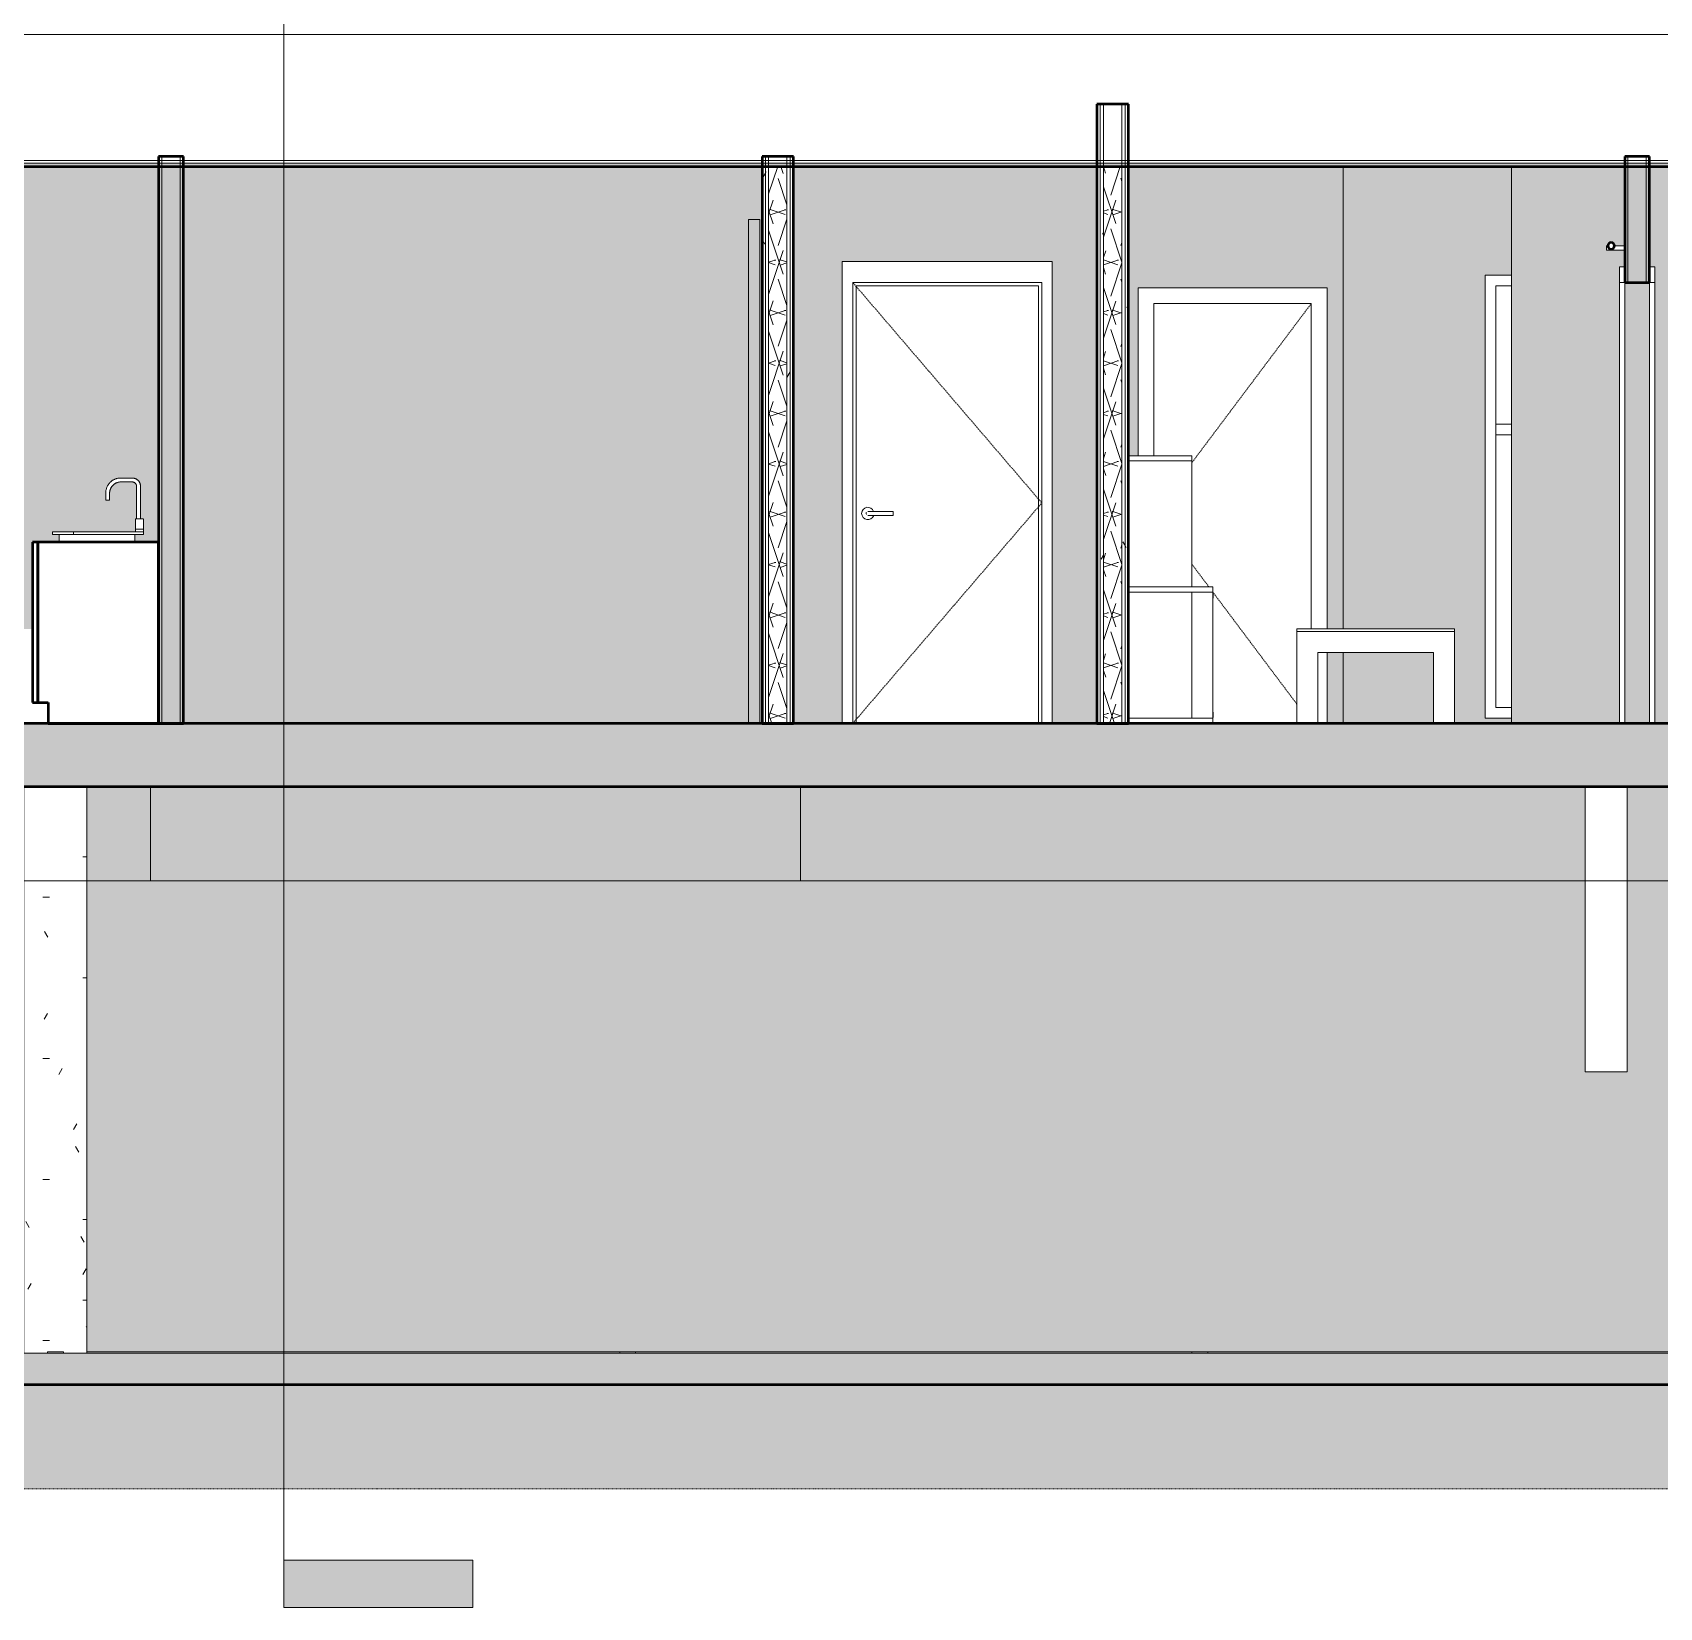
# Model space of a CAD drawing. Header units: inches. Extents: x 9584 to 15274, y -226 to 527.
# Drawn here: x 13577.1 to 13887, y -168.4 to 131.6 of the extents above; entities that cross this region are included whole.
import ezdxf

# ---------------------------------------------------------------- set-up
doc = ezdxf.new("R2010")
doc.units = ezdxf.units.IN
doc.header["$MEASUREMENT"] = 0
for name, pattern in [('Aligning Line 1_8_', [0.25, 0.125, -0.125]), ('Dash 1_16_', [0.125, 0.0625, -0.0625]), ('Grid Line 1_2_', [0.875, 0.5, -0.125, 0.125, -0.125])]:
    doc.linetypes.add(name, pattern=pattern)
for name, color, linetype, lineweight in [('0-5', 250, 'Continuous', 13), ('0-6', 90, 'Continuous', 5), ('A-AREA-PATT-2', 254, 'Continuous', 9), ('A-AREA-PATT-4', 41, 'Continuous', 9), ('A-DOOR-1', 7, 'Continuous', 9), ('A-DOOR-2', 7, 'Dash 1_16_', 9), ('A-DOOR-5', 250, 'Continuous', 13), ('A-DOOR-6', 10, 'Continuous', 50), ('A-DOOR-FRAM-1', 7, 'Continuous', 9), ('A-DOOR-FRAM-2', 50, 'Continuous', 20), ('A-FLOR-1', 192, 'Continuous', 50), ('A-FLOR-LEVL-1', 51, 'Grid Line 1_2_', 9), ('A-FLOR-MCUT', 51, 'Continuous', 13), ('A-FLOR-PATT-1', 8, 'Continuous', 9), ('A-GENM', 5, 'Continuous', 9), ('A-GENM-2', 7, 'Continuous', 9), ('A-WALL', 113, 'Continuous', 13), ('A-WALL-1', 250, 'Continuous', 13), ('A-WALL-2', 10, 'Continuous', 50), ('A-WALL-PATT-1', 253, 'Continuous', 9), ('A-WALL-PATT-2', 7, 'Continuous', 9), ('C-BLDG-PADS-1', 253, 'Continuous', 9), ('C-BLDG-PADS-2', 250, 'Continuous', 13), ('C-TOPO', 7, 'Continuous', 9), ('C-TOPO-1', 10, 'Continuous', 50), ('G-ANNO-SYMB', 111, 'Aligning Line 1_8_', 9), ('G-ANNO-SYMB-1', 147, 'Aligning Line 1_8_', 9), ('G-ANNO-SYMB-2', 111, 'Continuous', 9), ('I-FURN-1', 7, 'Continuous', 9), ('I-WALL-1', 10, 'Continuous', 50), ('P-SANR-FIXT-1', 7, 'Continuous', 9), ('Q-CASE-1', 10, 'Continuous', 50), ('S-COLS', 52, 'Continuous', 9)]:
    doc.layers.add(name, color=color, linetype=linetype, lineweight=lineweight)
doc.layers.add('A-AREA-PATT-1', color=7, linetype='Continuous', lineweight=9, transparency=1)
doc.layers.add('A-AREA-PATT-5', color=41, linetype='Continuous', lineweight=9, transparency=1)
pattern_1 = [(0, (3257.106, 59.024), (30.72, 7.68), [1.267, -21.773, 1.267, -21.773, -122.88]), (0, (3257.106, 59.024), (30.72, 7.68), [-46.08, 1.267, -44.813, 1.267, -21.773, -53.76]), (0, (3257.106, 59.024), (30.72, 7.68), [-115.2, 1.267, -14.093, 1.267, -37.133]), (120, (3268.626, 62.864), (-22.011075, 22.7643), [1.267, -21.773, 1.267, -21.773, -122.88]), (120, (3268.626, 62.864), (-22.011075, 22.7643), [-46.08, 1.267, -44.813, 1.267, -21.773, -53.76]), (120, (3268.626, 62.864), (-22.011075, 22.7643), [-115.2, 1.267, -14.093, 1.267, -37.133]), (240, (3272.466, 78.224), (-8.708925, -30.4443), [1.267, -21.773, 1.267, -21.773, -122.88]), (240, (3272.466, 78.224), (-8.708925, -30.4443), [-46.08, 1.267, -44.813, 1.267, -21.773, -53.76]), (240, (3272.466, 78.224), (-8.708925, -30.4443), [-115.2, 1.267, -14.093, 1.267, -37.133])]
pattern_2 = [(161.57, (3257.586, 59.504), (-3.8399538, -1.54e-05), [0, -27.322, 3.034, 0]), (18.43, (3256.626, 59.504), (-3.8399538, 1.54e-05), [0, -27.322, 3.034, 0]), (108.43, (3257.586, 59.504), (1.919622, -9.6005246), [9.106, -21.25]), (71.57, (3256.626, 59.504), (1.919622, 9.6005246), [9.106, -21.25])]

# ---------------------------------------------------------------- blocks, each defined once
blk = doc.blocks.new('CTR - 2nd Phase_rvt-2-BUILDING SECTION - NORTH_SOUTH - LOOKING WEST')
at = {"layer": 'A-FLOR-LEVL-1'}
for p, q in [((1856.66, 0), (4168.71, 0)), ((1856.66, -30), (4168.71, -30)), ((1856.66, -120), (4168.71, -120))]:
    blk.add_line(p, q, dxfattribs=at)
blk = doc.blocks.new('Interior_barn_door_18732 - Interior_barn_door_18732-1656080-BUILDING SECTION - NORTH_SOUTH - LOOKING WEST')
at = {"layer": 'A-DOOR-5'}
for p, q in [((2795.78, 90.96), (2796.07, 90.96)), ((2795.78, 90.15), (2795.78, 90.96)), ((2799.25, 90.15), (2795.78, 90.15)), ((2797.28, 90.96), (2799.25, 90.96))]:
    blk.add_line(p, q, dxfattribs=at)
at = {"layer": 'A-DOOR-6'}
for start, end in [(90, 270), (270, 90)]:
    blk.add_arc((2796.67, 91), 0.625, start, end, dxfattribs=at)
at = {"layer": 'A-DOOR-FRAM-1'}
for p, q in [((2798.25, 0), (2798.25, 84)), ((2799.25, 84), (2799.25, 0)), ((2804, 0), (2804, 84)), ((2805, 84), (2805, 0))]:
    blk.add_line(p, q, dxfattribs=at)
at = {"layer": 'A-DOOR-FRAM-2'}
for p, q in [((2798.25, 87), (2798.25, 84)), ((2799.25, 87), (2798.25, 87)), ((2799.25, 84), (2799.25, 87)), ((2805, 87), (2804, 87)), ((2804, 87), (2804, 84)), ((2805, 84), (2805, 87)), ((2798.25, 84), (2799.25, 84)), ((2804, 84), (2805, 84))]:
    blk.add_line(p, q, dxfattribs=at)
blk = doc.blocks.new('Entertainment_Center_14771 - Entertainment_Center_14771-1372851-BUILDING SECTION - NORTH_SOUTH - LOOKING WEST')
at = {"layer": 'I-FURN-1'}
for p, q in [((2704.82, 51), (2704.7, 51)), ((2704.82, 51), (2704.82, 50)), ((2704.82, 51), (2716.82, 51)), ((2704.82, 50), (2704.82, 51)), ((2704.82, 50), (2704.82, 26)), ((2716.82, 50), (2704.82, 50)), ((2704.82, 50), (2716.82, 50)), ((2704.82, 26), (2704.82, 50)), ((2716.82, 51), (2716.82, 50)), ((2716.82, 50), (2716.82, 26)), ((2704.7, 26), (2704.82, 26)), ((2704.82, 26), (2704.82, 25)), ((2704.82, 26), (2720.82, 26)), ((2704.82, 25), (2704.82, 26)), ((2704.82, 25), (2704.82, 1)), ((2720.82, 25), (2704.82, 25)), ((2704.82, 25), (2716.82, 25)), ((2704.82, 1), (2704.82, 25)), ((2716.82, 25), (2716.82, 1)), ((2720.82, 26), (2720.82, 25)), ((2720.82, 1), (2720.82, 25)), ((2720.85, 23.87), (2720.85, 24.87)), ((2704.82, 1), (2704.82, 0)), ((2716.82, 1), (2704.82, 1)), ((2704.82, 1), (2720.82, 1)), ((2704.82, 0), (2704.82, 1)), ((2720.82, 0), (2720.82, 1)), ((2720.85, 1.12), (2720.85, 2.12))]:
    blk.add_line(p, q, dxfattribs=at)
blk = doc.blocks.new('Table-Coffee - one-1372853-BUILDING SECTION - NORTH_SOUTH - LOOKING WEST')
at = {"layer": 'I-FURN-1'}
for p, q in [((2736.82, 18), (2766.82, 18)), ((2736.82, 17.5), (2736.82, 18)), ((2766.82, 17.5), (2736.82, 17.5)), ((2736.82, 17.5), (2736.82, 0)), ((2766.82, 17.5), (2736.82, 17.5)), ((2766.82, 18), (2766.82, 17.5)), ((2766.82, 0), (2766.82, 17.5)), ((2740.82, 0), (2740.82, 13.5)), ((2740.82, 13.5), (2762.82, 13.5)), ((2762.82, 13.5), (2762.82, 0))]:
    blk.add_line(p, q, dxfattribs=at)
blk = doc.blocks.new('Single-Flush - 30_ x 80_-1420870-BUILDING SECTION - NORTH_SOUTH - LOOKING WEST')
at = {"layer": 'A-DOOR-2'}
for p, q in [((2739.55, 80), (2716.82, 49.7)), ((2720.05, 26), (2716.82, 30.3)), ((2736.82, 3.64), (2720.82, 24.97))]:
    blk.add_line(p, q, dxfattribs=at)
at = {"layer": 'A-DOOR-FRAM-1'}
for p, q in [((2742.55, 83), (2706.55, 83)), ((2706.55, 83), (2706.55, 51)), ((2742.55, 18), (2742.55, 83)), ((2709.55, 51), (2709.55, 80)), ((2709.55, 80), (2739.55, 80)), ((2739.55, 80), (2739.55, 18)), ((2742.55, 0), (2742.55, 13.5))]:
    blk.add_line(p, q, dxfattribs=at)
blk = doc.blocks.new('OD_CW_Base Cabinet - OD_CW_Base Cabinet-1953906-BUILDING SECTION - NORTH_SOUTH - LOOKING WEST')
at = {"layer": 'Q-CASE-1'}
for p, q in [((2495.95, 34.5), (2495.95, 4)), ((2496.95, 34.5), (2495.95, 34.5)), ((2496.95, 4), (2496.95, 34.5)), ((2496.95, 34.5), (2496.95, 4)), ((2519.95, 34.5), (2496.95, 34.5)), ((2519.95, 0), (2519.95, 34.5)), ((2495.95, 4), (2496.95, 4)), ((2496.95, 4), (2498.95, 4)), ((2498.95, 4), (2498.95, 0)), ((2498.95, 0), (2519.95, 0))]:
    blk.add_line(p, q, dxfattribs=at)
blk = doc.blocks.new('M_Sink Vanity-Square - 500 x 440mm-1372835-BUILDING SECTION - NORTH_SOUTH - LOOKING WEST')
at = {"layer": 'P-SANR-FIXT-1'}
for p, q in [((2514.95, 46.75), (2512.76, 46.75)), ((2509.89, 43.87), (2509.89, 42.5)), ((2510.64, 42.5), (2510.64, 43.87)), ((2512.76, 46), (2514.95, 46)), ((2515.76, 45.19), (2515.76, 39)), ((2516.51, 39), (2516.51, 45.19)), ((2510.64, 42.5), (2509.89, 42.5)), ((2515.57, 39), (2515.57, 36.99)), ((2515.57, 39), (2515.57, 36.99)), ((2515.59, 39), (2516.32, 39)), ((2515.59, 39), (2515.59, 39)), ((2516.32, 39), (2517.05, 39)), ((2517.05, 39), (2517.05, 39)), ((2517.07, 36.99), (2517.07, 39)), ((2517.07, 36.99), (2517.07, 39)), ((2499.75, 36.5), (2503.75, 36.5)), ((2499.75, 36), (2499.75, 36.5)), ((2503.75, 36), (2499.75, 36)), ((2501, 36), (2501, 34.5)), ((2503.75, 36.5), (2514.57, 36.5)), ((2503.75, 36.5), (2503.75, 36)), ((2514.57, 36), (2503.75, 36)), ((2514.57, 36.5), (2517.07, 36.5)), ((2517.07, 36), (2514.57, 36)), ((2515.45, 34.5), (2515.45, 36)), ((2515.57, 36.99), (2515.57, 36.5)), ((2515.57, 36.99), (2517.07, 36.99)), ((2517.07, 36.5), (2517.07, 36.99)), ((2517.07, 36), (2517.07, 36.5))]:
    blk.add_line(p, q, dxfattribs=at)
at = {"layer": 'P-SANR-FIXT-1', "flags": 128}
for points in [[(2512.76, 46.75), (2512.65, 46.75), (2512.53, 46.74), (2512.42, 46.73), (2512.3, 46.71), (2512.19, 46.69), (2512.08, 46.67), (2511.97, 46.64), (2511.86, 46.6), (2511.75, 46.57), (2511.64, 46.52), (2511.54, 46.48), (2511.43, 46.43), (2511.33, 46.37), (2511.23, 46.31), (2511.14, 46.25), (2511.04, 46.18), (2510.95, 46.11), (2510.87, 46.04), (2510.78, 45.96), (2510.7, 45.88), (2510.62, 45.79), (2510.55, 45.71), (2510.47, 45.62), (2510.41, 45.52), (2510.34, 45.43), (2510.28, 45.33), (2510.23, 45.23), (2510.17, 45.13), (2510.13, 45.02), (2510.08, 44.92), (2510.04, 44.81), (2510.01, 44.7), (2509.98, 44.59), (2509.95, 44.48), (2509.93, 44.36), (2509.91, 44.25), (2509.9, 44.14), (2509.89, 44.02), (2509.89, 43.91), (2509.89, 43.87)], [(2516.51, 45.19), (2516.51, 45.25), (2516.51, 45.31), (2516.5, 45.37), (2516.49, 45.44), (2516.48, 45.5), (2516.47, 45.56), (2516.45, 45.62), (2516.43, 45.68), (2516.41, 45.74), (2516.39, 45.8), (2516.36, 45.85), (2516.33, 45.91), (2516.3, 45.96), (2516.27, 46.02), (2516.24, 46.07), (2516.2, 46.12), (2516.16, 46.17), (2516.12, 46.22), (2516.08, 46.26), (2516.04, 46.31), (2515.99, 46.35), (2515.94, 46.39), (2515.9, 46.43), (2515.84, 46.47), (2515.79, 46.5), (2515.74, 46.54), (2515.69, 46.57), (2515.63, 46.59), (2515.57, 46.62), (2515.51, 46.64), (2515.46, 46.67), (2515.4, 46.68), (2515.34, 46.7), (2515.28, 46.72), (2515.21, 46.73), (2515.15, 46.74), (2515.09, 46.74), (2515.03, 46.75), (2514.97, 46.75), (2514.95, 46.75)], [(2510.64, 43.87), (2510.64, 43.96), (2510.64, 44.04), (2510.65, 44.13), (2510.66, 44.21), (2510.68, 44.3), (2510.7, 44.38), (2510.72, 44.46), (2510.74, 44.54), (2510.77, 44.62), (2510.8, 44.7), (2510.84, 44.78), (2510.88, 44.86), (2510.92, 44.93), (2510.96, 45), (2511.01, 45.07), (2511.06, 45.14), (2511.11, 45.21), (2511.16, 45.28), (2511.22, 45.34), (2511.28, 45.4), (2511.34, 45.46), (2511.41, 45.51), (2511.47, 45.57), (2511.54, 45.62), (2511.61, 45.66), (2511.69, 45.71), (2511.76, 45.75), (2511.84, 45.79), (2511.91, 45.82), (2511.99, 45.86), (2512.07, 45.88), (2512.15, 45.91), (2512.23, 45.93), (2512.32, 45.95), (2512.4, 45.97), (2512.48, 45.98), (2512.57, 45.99), (2512.65, 46), (2512.74, 46), (2512.76, 46)], [(2514.95, 46), (2514.98, 46), (2515.01, 46), (2515.05, 45.99), (2515.08, 45.99), (2515.11, 45.98), (2515.14, 45.98), (2515.17, 45.97), (2515.2, 45.96), (2515.23, 45.95), (2515.27, 45.94), (2515.29, 45.92), (2515.32, 45.91), (2515.35, 45.89), (2515.38, 45.88), (2515.41, 45.86), (2515.43, 45.84), (2515.46, 45.82), (2515.48, 45.8), (2515.51, 45.78), (2515.53, 45.75), (2515.55, 45.73), (2515.57, 45.71), (2515.6, 45.68), (2515.61, 45.65), (2515.63, 45.63), (2515.65, 45.6), (2515.67, 45.57), (2515.68, 45.54), (2515.69, 45.51), (2515.71, 45.48), (2515.72, 45.45), (2515.73, 45.42), (2515.74, 45.39), (2515.74, 45.36), (2515.75, 45.33), (2515.75, 45.29), (2515.76, 45.26), (2515.76, 45.23), (2515.76, 45.2), (2515.76, 45.19)]]:
    blk.add_lwpolyline(points, dxfattribs=at)
blk = doc.blocks.new('CTR - 1st Phase - Unit Layouts_rvt-2-BUILDING SECTION - NORTH_SOUTH - LOOKING WEST')
at = {"layer": 'A-WALL-1'}
for p, q in [((2520.57, 0), (2520.57, 108)), ((2524.07, 0), (2524.07, 108)), ((2745.6, 106.12), (2745.6, 18)), ((2777.68, 0), (2777.68, 106.12)), ((2799.87, 108), (2799.87, 84)), ((2803.37, 108), (2803.37, 84)), ((2799.25, 0), (2799.25, 84)), ((2804, 84), (2804, 0)), ((2745.6, 13.5), (2745.6, 0))]:
    blk.add_line(p, q, dxfattribs=at)
at = {"layer": 'A-WALL-2'}
for p, q in [((2524.7, 108), (2519.95, 108)), ((2519.95, 108), (2519.95, 0)), ((2524.7, 0), (2524.7, 108)), ((2804, 108), (2799.25, 108)), ((2799.25, 108), (2799.25, 84)), ((2804, 84), (2804, 108)), ((2799.25, 84), (2804, 84)), ((2519.95, 0), (2524.7, 0))]:
    blk.add_line(p, q, dxfattribs=at)
at = {"layer": '0-5'}
for name in ['Interior_barn_door_18732 - Interior_barn_door_18732-1656080-BUILDING SECTION - NORTH_SOUTH - LOOKING WEST', 'Single-Flush - 30_ x 80_-1420870-BUILDING SECTION - NORTH_SOUTH - LOOKING WEST', 'Entertainment_Center_14771 - Entertainment_Center_14771-1372851-BUILDING SECTION - NORTH_SOUTH - LOOKING WEST', 'M_Sink Vanity-Square - 500 x 440mm-1372835-BUILDING SECTION - NORTH_SOUTH - LOOKING WEST', 'OD_CW_Base Cabinet - OD_CW_Base Cabinet-1953906-BUILDING SECTION - NORTH_SOUTH - LOOKING WEST', 'Table-Coffee - one-1372853-BUILDING SECTION - NORTH_SOUTH - LOOKING WEST']:
    blk.add_blockref(name, (0, 0), dxfattribs=at)
blk = doc.blocks.new('CTR  - Topography_rvt-2-BUILDING SECTION - NORTH_SOUTH - LOOKING WEST')
at = {"layer": 'C-BLDG-PADS-1'}
h = blk.add_hatch(dxfattribs=at)
h.set_pattern_fill('FP_44', color=256, style=0, pattern_type=2)
h.set_pattern_definition([(50, (3257.106, 59.024), (27.5427, -2.40992), [2.88, -31.68]), (355, (3257.106, 59.024), (-5.32784, 28.88427), [2.304, -25.344]), (100.451, (3259.402, 58.823), (22.2153, 26.47393), [2.448, -26.924]), (46.184, (3257.106, 66.704), (40.9819, -6.3564), [4.32, -47.52]), (96.636, (3260.522, 66.175), (35.8907, 37.4062), [3.671, -40.386]), (351.184, (3257.106, 66.704), (35.891, 37.4062), [3.456, -38.016]), (21, (3260.946, 64.784), (22.92104, -15.46073), [2.88, -31.68]), (326, (3260.946, 64.784), (9.34353, 27.84574), [2.304, -25.344]), (71.451, (3262.856, 63.496), (32.26477, 12.3844), [2.448, -26.924]), (37.5, (3257.106, 59.024), (0.466855, 12.78271), [1.267, -23.77, 1.267, -24.461, -25.44]), (37.5, (3257.106, 59.024), (0.466855, 12.78271), [-50.765, 1.267, -24.173]), (7.5, (3257.106, 59.024), (10.10159, 15.14509), [1.267, -13.402, 1.267, -23.194, -9.696]), (7.5, (3257.106, 59.024), (10.10159, 15.14509), [-39.13, 1.267, -8.429]), (327.5, (3248.543, 59.024), (20.49916, -0.86578), [1.267, -8.333, 1.267, -28.685, -39.744]), (327.5, (3248.543, 59.024), (20.49916, -0.86578), [-39.552, 1.267, -38.477]), (317.5, (3244.703, 59.024), (22.39478, 3.8443), [1.267, -11.213, 1.267, -18.624, -28.224]), (317.5, (3244.703, 59.024), (22.39478, 3.8443), [-32.371, 1.267, -26.957])])
h.paths.add_polyline_path([(3277.51, -126), (3824.32, -126), (3824.32, -120), (1953.38, -120), (1953.38, -126), (3145.09, -126)], flags=0)
at = {"layer": 'C-TOPO'}
h = blk.add_hatch(dxfattribs=at)
h.set_pattern_fill('FP_51', color=256, style=0, pattern_type=2)
h.set_pattern_definition([(0, (3257.106, 59.024), (24, 24), [24, -24]), (0, (3257.106, 68.024), (24, 24), [24, -24]), (0, (3257.106, 77.024), (24, 24), [24, -24]), (90, (3260.106, 80.024), (-24, 24), [24, -24]), (90, (3269.106, 80.024), (-24, 24), [24, -24]), (90, (3278.106, 80.024), (-24, 24), [24, -24])])
h.paths.add_polyline_path([(3145.09, -145.9), (3824.32, -145.9), (3824.32, -126.01), (1953.38, -126.01), (1953.38, -145.9), (3012.68, -145.9)], flags=0)
at = {"layer": 'A-FLOR-LEVL-1'}
for p, q in [((1856.66, 0), (4168.71, 0)), ((1856.66, -120), (4168.71, -120))]:
    blk.add_line(p, q, dxfattribs=at)
at = {"layer": 'C-BLDG-PADS-2'}
for p, q in [((3824.32, -120), (1953.38, -120)), ((1953.38, -126), (3824.32, -126))]:
    blk.add_line(p, q, dxfattribs=at)
at = {"layer": 'C-TOPO'}
blk.add_line((3492.92, -126.01), (1953.38, -126.01), dxfattribs=at)
at = {"layer": 'C-TOPO-1'}
blk.add_line((3492.92, -126.01), (1953.38, -126.01), dxfattribs=at)
at = {"layer": 'G-ANNO-SYMB-1'}
blk.add_line((1953.38, 0), (4071.98, 0), dxfattribs=at)
blk = doc.blocks.new('Parking_Stall_Multiple - STANDARD-1953997-BUILDING SECTION - NORTH_SOUTH - LOOKING WEST')
at = {"layer": 'A-GENM-2'}
for p, q in [((2498.82, -119.75), (2501.82, -119.75)), ((2498.82, -119.75), (2498.82, -120)), ((2498.82, -119.75), (2501.82, -119.75)), ((2498.82, -119.75), (2498.82, -120)), ((2501.82, -120), (2501.82, -119.75)), ((2501.82, -119.75), (2501.82, -120)), ((2506.32, -119.75), (2607.82, -119.75)), ((2607.82, -119.75), (2610.82, -119.75)), ((2607.82, -119.75), (2607.82, -120)), ((2607.82, -119.75), (2610.82, -119.75)), ((2607.82, -119.75), (2607.82, -120)), ((2610.82, -120), (2610.82, -119.75)), ((2610.82, -119.75), (2716.82, -119.75)), ((2610.82, -119.75), (2610.82, -120)), ((2716.82, -119.75), (2719.82, -119.75)), ((2716.82, -119.75), (2716.82, -120)), ((2716.82, -119.75), (2719.82, -119.75)), ((2716.82, -119.75), (2716.82, -120)), ((2719.82, -120), (2719.82, -119.75)), ((2719.82, -119.75), (2821.32, -119.75)), ((2719.82, -119.75), (2719.82, -120))]:
    blk.add_line(p, q, dxfattribs=at)
blk = doc.blocks.new('HOLLOW METAL - STAIR DOOR-V86-BUILDING SECTION - NORTH_SOUTH - LOOKING WEST')
at = {"layer": 'A-DOOR-1'}
for p, q in [((2659.89, 40.39), (2655.75, 40.39)), ((2659.89, 40.39), (2659.89, 40)), ((2655.75, 39.61), (2659.89, 39.61)), ((2659.89, 40), (2659.89, 39.61))]:
    blk.add_line(p, q, dxfattribs=at)
at = {"layer": 'A-DOOR-1', "flags": 128}
for points in [[(2655.75, 40.39), (2655.73, 40.39), (2655.71, 40.39), (2655.68, 40.39), (2655.66, 40.39), (2655.64, 40.39), (2655.61, 40.39), (2655.59, 40.39), (2655.57, 40.39), (2655.55, 40.39), (2655.52, 40.39), (2655.5, 40.39), (2655.48, 40.39), (2655.46, 40.39), (2655.44, 40.39), (2655.42, 40.39), (2655.4, 40.39), (2655.38, 40.39), (2655.36, 40.39), (2655.35, 40.39), (2655.33, 40.39), (2655.31, 40.39), (2655.3, 40.39), (2655.28, 40.39), (2655.27, 40.39), (2655.26, 40.39), (2655.24, 40.39), (2655.23, 40.39), (2655.22, 40.39), (2655.21, 40.39), (2655.2, 40.39), (2655.2, 40.39), (2655.19, 40.39), (2655.18, 40.39), (2655.18, 40.39), (2655.17, 40.39), (2655.17, 40.39), (2655.17, 40.39), (2655.16, 40.39), (2655.16, 40.39)], [(2655.16, 39.61), (2655.16, 39.61), (2655.17, 39.61), (2655.17, 39.61), (2655.17, 39.61), (2655.18, 39.61), (2655.18, 39.61), (2655.19, 39.61), (2655.19, 39.61), (2655.2, 39.61), (2655.21, 39.61), (2655.22, 39.61), (2655.23, 39.61), (2655.24, 39.61), (2655.25, 39.61), (2655.27, 39.61), (2655.28, 39.61), (2655.29, 39.61), (2655.31, 39.61), (2655.33, 39.61), (2655.34, 39.61), (2655.36, 39.61), (2655.38, 39.61), (2655.4, 39.61), (2655.42, 39.61), (2655.44, 39.61), (2655.46, 39.61), (2655.48, 39.61), (2655.5, 39.61), (2655.52, 39.61), (2655.54, 39.61), (2655.56, 39.61), (2655.58, 39.61), (2655.61, 39.61), (2655.63, 39.61), (2655.65, 39.61), (2655.68, 39.61), (2655.7, 39.61), (2655.72, 39.61), (2655.75, 39.61), (2655.75, 39.61)]]:
    blk.add_lwpolyline(points, dxfattribs=at)
at = {"layer": 'A-DOOR-1'}
for centre, radius, start, end in [((2655.07, 40), 1.18, 19.6343, 180), ((2655.16, 40), 0.394, 90, 105), ((2655.07, 40), 1.18, 180, 340.4367), ((2655.16, 40), 0.394, 150, 180), ((2655.16, 40), 0.394, 180, 210), ((2655.16, 40), 0.394, 255, 270)]:
    blk.add_arc(centre, radius, start, end, dxfattribs=at)
at = {"layer": 'A-DOOR-2'}
for p, q in [((2652.21, 84), (2688.21, 42)), ((2688.21, 42), (2652.21, 0))]:
    blk.add_line(p, q, dxfattribs=at)
at = {"layer": 'A-DOOR-FRAM-1'}
for p, q in [((2652.21, 84), (2688.21, 84)), ((2652.21, 0), (2652.21, 84)), ((2688.21, 84), (2688.21, 0)), ((2652.84, 83.37), (2687.59, 83.37)), ((2652.84, 0), (2652.84, 83.37)), ((2687.59, 83.37), (2687.59, 0))]:
    blk.add_line(p, q, dxfattribs=at)
blk = doc.blocks.new('CTR - 1st Phase - Common Walls_rvt-2-BUILDING SECTION - NORTH_SOUTH - LOOKING WEST')
at = {"layer": 'A-AREA-PATT-1'}
h = blk.add_hatch(color=256, dxfattribs=at)
h.paths.add_polyline_path([(1953.38, -120), (1953.82, -120), (1953.82, -119.75), (2167.32, -119.75), (2167.32, -12), (1953.38, -12)], flags=0)
h.paths.add_polyline_path([(3819.32, -120), (3819.32, -12), (3721.12, -12), (3721.12, -66.41), (3713.12, -66.41), (3713.12, -12), (3487.32, -12), (3487.32, -119.75), (3809.82, -119.75), (3809.82, -120)], flags=0)
h.paths.add_polyline_path([(2179.32, -119.75), (2494.32, -119.75), (2494.32, -12), (2492.14, -12), (2492.14, -66.41), (2484.14, -66.41), (2484.14, -12), (2253.74, -12), (2253.74, -66.41), (2245.74, -66.41), (2245.74, -12), (2179.32, -12), (2179.32, -61.78)], flags=0)
h.paths.add_polyline_path([(2610.82, -119.75), (2821.32, -119.75), (2821.32, -12), (2799.71, -12), (2799.71, -66.41), (2791.71, -66.41), (2791.71, -12), (2506.32, -12), (2506.32, -119.75), (2607.82, -119.75)], flags=0)
h.paths.add_polyline_path([(3414.11, -119.75), (3475.32, -119.75), (3475.32, -12), (3414.11, -12), (3414.11, -66.41), (3406.11, -66.41), (3406.11, -12), (3160.32, -12), (3160.32, -119.75), (3409.92, -119.75)], flags=0)
h.paths.add_polyline_path([(2833.32, -119.75), (3148.32, -119.75), (3148.32, -12), (3106.91, -12), (3106.91, -66.41), (3098.91, -66.41), (3098.91, -12), (2833.32, -12), (2833.32, -61.78)], flags=0)
at = {"layer": 'A-AREA-PATT-2'}
h = blk.add_hatch(color=256, dxfattribs=at)
h.paths.add_polyline_path([(2136.37, 0), (2136.37, 80), (2138.37, 80), (2138.37, 83), (2139.37, 83), (2139.37, 0), (2358.52, 0), (2358.52, 87), (2359.52, 87), (2359.52, 0), (2415.92, 0), (2415.92, 87), (2428.45, 87), (2428.45, 0), (2459.95, 0), (2459.95, 18), (2495.95, 18), (2495.95, 34.5), (2501, 34.5), (2501, 36), (2499.75, 36), (2499.75, 36.5), (2515.57, 36.5), (2515.59, 39), (2515.76, 39), (2515.76, 45.27), (2515.5, 45.74), (2515.35, 45.89), (2514.87, 46), (2512.69, 45.99), (2511.85, 45.78), (2511.26, 45.38), (2510.78, 44.58), (2510.64, 43.87), (2510.6, 42.5), (2509.89, 42.5), (2509.92, 44.06), (2510.11, 44.98), (2510.73, 45.91), (2511.68, 46.54), (2512.76, 46.75), (2514.95, 46.71), (2515.48, 46.61), (2515.76, 46.51), (2516.32, 45.89), (2516.51, 45.19), (2516.51, 39), (2517.05, 39), (2517.04, 36), (2515.45, 36), (2515.45, 34.5), (2519.95, 34.5), (2519.95, 0), (2634.92, 0), (2634.92, 106.12), (2106.45, 106.12), (2106.45, 61.87), (2110.57, 61.87), (2110.57, 62.87), (2126.57, 62.87), (2126.57, 61.87), (2130.7, 61.87), (2130.7, 29.49), (2131.2, 29.47), (2131.2, 29.01), (2130.7, 29.01), (2130.7, 4.74), (2131.2, 4.7), (2131.2, 4.01), (2130.7, 4.01), (2130.7, 0), (2132.62, 0), (2132.62, 83), (2133.62, 83), (2133.62, 0)], flags=0)
h.paths.add_polyline_path([(2152, 72), (2143.27, 72), (2143.27, 74), (2319.92, 74), (2319.92, 72), (2218.21, 72)], flags=0)
at = {"layer": 'A-AREA-PATT-4'}
h = blk.add_hatch(color=256, dxfattribs=at)
h.paths.add_polyline_path([(2918.97, 0), (2924.97, 0), (2924.97, 6), (2918.97, 6), (2918.97, 1.3)], flags=0)
h.paths.add_polyline_path([(2929.92, 0), (2932.52, 0), (2932.52, 90), (2908.76, 90), (2908.76, 96), (2932.52, 96), (2932.52, 106.12), (2704.7, 106.12), (2704.7, 51), (2706.55, 51), (2706.55, 83), (2742.55, 83), (2742.55, 18), (2766.82, 18), (2766.82, 0), (2798.25, 0), (2798.25, 87), (2799.25, 87), (2799.25, 0), (2804, 0), (2804, 87), (2805, 87), (2805, 0), (2811.18, 0), (2811.18, 82.75), (2811.93, 82.75), (2811.93, 0), (2854, 0), (2854, 6), (2851.97, 6), (2851.97, 22), (2912.97, 22), (2912.97, 24), (2916.97, 24), (2917.11, 24.5), (2917.47, 24.87), (2917.97, 25), (2927.97, 25), (2928.47, 24.87), (2928.84, 24.5), (2928.97, 24), (2930.97, 24), (2930.97, 6), (2928.95, 6), (2928.95, 0)], flags=0)
h.paths.add_polyline_path([(2745.6, 0), (2762.82, 0), (2762.82, 13.5), (2742.55, 13.5), (2742.55, 0)], flags=0)
h.paths.add_polyline_path([(2855.95, 0), (2916.97, 0), (2916.97, 6), (2855.95, 6), (2855.95, 1.3)], flags=0)
h.paths.add_polyline_path([(2777.68, 1), (2772.7, 1), (2772.7, 85.37), (2777.68, 85.37), (2777.68, 3)], flags=0)
h.paths.add_polyline_path([(2798.25, 90.15), (2795.78, 90.15), (2795.78, 90.96), (2796.05, 91), (2796.23, 91.44), (2796.67, 91.62), (2797.12, 91.44), (2797.32, 90.96), (2799.25, 90.96), (2799.25, 90.15)], flags=0)
at = {"layer": 'A-AREA-PATT-5'}
blk.add_hatch(color=256, dxfattribs=at).paths.add_polyline_path([(2642.24, 0), (2650.21, 0), (2650.21, 88), (2690.21, 87.98), (2690.21, 0), (2698.7, 0.01), (2698.7, 106.12), (2640.92, 106.12), (2640.92, 0)], flags=0)
at = {"layer": 'A-WALL-PATT-1'}
h = blk.add_hatch(dxfattribs=at)
h.set_pattern_fill('FP_52', color=256, style=0, pattern_type=2)
h.set_pattern_definition(pattern_2)
h.paths.add_polyline_path([(2639.67, 0), (2639.67, 106.12), (2636.17, 106.12), (2636.17, 0)], flags=0)
h = blk.add_hatch(dxfattribs=at)
h.set_pattern_fill('FP_52', color=256, style=0, pattern_type=2)
h.set_pattern_definition(pattern_2)
h.paths.add_polyline_path([(2703.45, 0), (2703.45, 106.12), (2699.95, 106.12), (2699.95, 0), (2702.34, 0)], flags=0)
at = {"layer": 'A-WALL-PATT-2'}
h = blk.add_hatch(dxfattribs=at)
h.set_pattern_fill('FP_43', color=256, style=0, pattern_type=2)
h.set_pattern_definition(pattern_1)
h.paths.add_polyline_path([(2634.92, 0), (2635.55, 0), (2635.55, 106.12), (2634.92, 106.12), (2634.92, 12.79)], flags=0)
h = blk.add_hatch(dxfattribs=at)
h.set_pattern_fill('FP_43', color=256, style=0, pattern_type=2)
h.set_pattern_definition(pattern_1)
h.paths.add_polyline_path([(2635.55, 0), (2636.17, 0), (2636.17, 106.12), (2635.55, 106.12), (2635.55, 3.6)], flags=0)
h = blk.add_hatch(dxfattribs=at)
h.set_pattern_fill('FP_43', color=256, style=0, pattern_type=2)
h.set_pattern_definition(pattern_1)
h.paths.add_polyline_path([(2640.3, 0), (2640.3, 106.12), (2639.67, 106.12), (2639.67, 0)], flags=0)
h = blk.add_hatch(dxfattribs=at)
h.set_pattern_fill('FP_43', color=256, style=0, pattern_type=2)
h.set_pattern_definition(pattern_1)
h.paths.add_polyline_path([(2640.92, 0), (2640.92, 106.12), (2640.3, 106.12), (2640.3, 0)], flags=0)
h = blk.add_hatch(dxfattribs=at)
h.set_pattern_fill('FP_43', color=256, style=0, pattern_type=2)
h.set_pattern_definition(pattern_1)
h.paths.add_polyline_path([(2698.7, 0), (2699.32, 0), (2699.32, 106.12), (2698.7, 106.12), (2698.7, 0.01)], flags=0)
h = blk.add_hatch(dxfattribs=at)
h.set_pattern_fill('FP_43', color=256, style=0, pattern_type=2)
h.set_pattern_definition(pattern_1)
h.paths.add_polyline_path([(2699.95, 0), (2699.95, 106.12), (2699.32, 106.12), (2699.32, 0)], flags=0)
h = blk.add_hatch(dxfattribs=at)
h.set_pattern_fill('FP_43', color=256, style=0, pattern_type=2)
h.set_pattern_definition(pattern_1)
h.paths.add_polyline_path([(2704.07, 0), (2704.07, 106.12), (2703.45, 106.12), (2703.45, 0)], flags=0)
h = blk.add_hatch(dxfattribs=at)
h.set_pattern_fill('FP_43', color=256, style=0, pattern_type=2)
h.set_pattern_definition(pattern_1)
h.paths.add_polyline_path([(2704.7, 0), (2704.7, 106.12), (2704.07, 106.12), (2704.07, 0)], flags=0)
at = {"layer": 'A-FLOR-LEVL-1'}
for p, q in [((1856.66, 0), (4168.71, 0)), ((1856.66, -30), (4168.71, -30)), ((1856.66, -120), (4168.71, -120))]:
    blk.add_line(p, q, dxfattribs=at)
at = {"layer": 'A-WALL-1'}
for p, q in [((2699.32, 118), (2699.32, 0)), ((2699.95, 118), (2699.95, 0)), ((2703.45, 118), (2703.45, 0)), ((2704.07, 118), (2704.07, 0)), ((2635.55, 108), (2635.55, 0)), ((2636.17, 108), (2636.17, 0)), ((2639.67, 108), (2639.67, 0)), ((2640.3, 108), (2640.3, 0)), ((2632.32, 96), (2632.32, 0)), ((2634.51, 96), (2632.32, 96)), ((2634.51, 0), (2634.51, 96)), ((2650.21, 0), (2650.21, 88)), ((2650.21, 88), (2690.21, 88)), ((2690.21, 88), (2690.21, 0))]:
    blk.add_line(p, q, dxfattribs=at)
at = {"layer": 'G-ANNO-SYMB-1'}
blk.add_line((1953.38, 0), (4071.98, 0), dxfattribs=at)
at = {"layer": 'I-WALL-1'}
for p, q in [((2698.7, 118), (2698.7, 0)), ((2704.7, 118), (2698.7, 118)), ((2704.7, 0), (2704.7, 118)), ((2634.92, 108), (2634.92, 0)), ((2640.92, 108), (2634.92, 108)), ((2640.92, 0), (2640.92, 108)), ((2634.92, 0), (2640.92, 0)), ((2698.7, 0), (2704.7, 0))]:
    blk.add_line(p, q, dxfattribs=at)
at = {"layer": '0-5'}
for name in ['HOLLOW METAL - STAIR DOOR-V86-BUILDING SECTION - NORTH_SOUTH - LOOKING WEST', 'Parking_Stall_Multiple - STANDARD-1953997-BUILDING SECTION - NORTH_SOUTH - LOOKING WEST']:
    blk.add_blockref(name, (0, 0), dxfattribs=at)
blk = doc.blocks.new('Concrete-Rectangular-Column - ONE-V89-BUILDING SECTION - NORTH_SOUTH - LOOKING WEST')
at = {"layer": 'S-COLS'}
h = blk.add_hatch(dxfattribs=at)
h.set_pattern_fill('FP_43', color=256, style=0, pattern_type=2)
h.set_pattern_definition(pattern_1)
h.paths.add_polyline_path([(2494.32, -120), (2498.82, -120), (2498.82, -119.75), (2501.82, -119.75), (2501.82, -120), (2506.32, -120), (2506.32, -12), (2494.32, -12), (2494.32, -119.75)], flags=0)
for p, q in [((2494.32, -120), (2494.32, -12)), ((2506.32, -12), (2506.32, -120))]:
    blk.add_line(p, q, dxfattribs=at)
blk = doc.blocks.new('077123 - Manufactured Gutters and Downspouts - 077123 - Manufactured Gutters and Downspouts-2003419-BUILDING SECTION - NORTH_SOUTH - LOOKING WEST')
at = {"layer": 'A-GENM'}
for p, q in [((2484.14, -66.41), (2484.14, -12)), ((2492.14, -12), (2492.14, -66.41)), ((2484.14, -66.41), (2492.14, -66.41))]:
    blk.add_line(p, q, dxfattribs=at)
blk = doc.blocks.new('_THE_ WINDOW _ DOOR - Window - 1st Floor-1942391-BUILDING SECTION - NORTH_SOUTH - LOOKING WEST')
at = {"layer": 'A-GENM'}
for p, q in [((2774.7, 3), (2774.7, 83.37)), ((2774.7, 83.37), (2777.68, 83.37)), ((2777.68, 57), (2774.7, 57)), ((2774.7, 57), (2774.7, 55)), ((2774.7, 55), (2777.68, 55)), ((2777.68, 3), (2774.7, 3))]:
    blk.add_line(p, q, dxfattribs=at)
blk = doc.blocks.new('Section - 3_32_ x 3_8_-54337-BUILDING SECTION - NORTH_SOUTH - LOOKING WEST')
at = {"layer": 'G-ANNO-SYMB-2'}
blk.add_hatch(color=256, dxfattribs=at).paths.add_polyline_path([(2579.82, -159.45), (2543.82, -159.45), (2543.82, -168.45), (2579.82, -168.45)], flags=0)
for p, q in [((2543.82, -168.45), (2543.82, -159.45)), ((2543.82, -159.45), (2579.82, -159.45)), ((2579.82, -159.45), (2579.82, -168.45)), ((2579.82, -168.45), (2543.82, -168.45))]:
    blk.add_line(p, q, dxfattribs=at)

msp = doc.modelspace()

# ---------------------------------------------------------------- hatches: boundary and pattern name
at = {"layer": 'A-FLOR-PATT-1'}
h = msp.add_hatch(dxfattribs=at)
h.set_pattern_fill('FP_43', color=256, style=0, pattern_type=2)
h.set_pattern_definition([(0, (14338.271, 59.024), (30.72, 7.68), [1.267, -21.773, 1.267, -21.773, -122.88]), (0, (14338.271, 59.024), (30.72, 7.68), [-46.08, 1.267, -44.813, 1.267, -21.773, -53.76]), (0, (14338.271, 59.024), (30.72, 7.68), [-115.2, 1.267, -14.093, 1.267, -37.133]), (120, (14349.791, 62.864), (-22.011075, 22.7643), [1.267, -21.773, 1.267, -21.773, -122.88]), (120, (14349.791, 62.864), (-22.011075, 22.7643), [-46.08, 1.267, -44.813, 1.267, -21.773, -53.76]), (120, (14349.791, 62.864), (-22.011075, 22.7643), [-115.2, 1.267, -14.093, 1.267, -37.133]), (240, (14353.631, 78.224), (-8.708925, -30.4443), [1.267, -21.773, 1.267, -21.773, -122.88]), (240, (14353.631, 78.224), (-8.708925, -30.4443), [-46.08, 1.267, -44.813, 1.267, -21.773, -53.76]), (240, (14353.631, 78.224), (-8.708925, -30.4443), [-115.2, 1.267, -14.093, 1.267, -37.133])])
h.paths.add_polyline_path([(14530.3435, 106.125), (14607.0322, 106.125), (14607.0322, 106.75), (13186.9891, 106.75), (13186.9891, 106.125), (14529.1891, 106.125)], flags=0)
h.paths.add_polyline_path([(14921.4246, 106.125), (14933.0141, 106.125), (14933.6391, 106.75), (14742.6447, 106.75), (14742.6447, 106.125), (14911.9891, 106.125)], flags=0)
h.paths.add_polyline_path([(13178.9891, 106.125), (13179.7391, 106.125), (13179.7391, 106.75), (13157.9641, 106.75), (13157.9641, 106.625), (13178.9891, 106.625), (13178.9891, 106.4506)], flags=0)
h = msp.add_hatch(dxfattribs=at)
h.set_pattern_fill('FP_44', color=256, style=0, pattern_type=2)
h.set_pattern_definition([(50, (14338.271, 59.024), (27.5427, -2.40992), [2.88, -31.68]), (355, (14338.27, 59.024), (-5.32784, 28.88427), [2.304, -25.344]), (100.451, (14340.567, 58.823), (22.2153, 26.47393), [2.448, -26.924]), (46.184, (14338.27, 66.704), (40.9819, -6.3564), [4.32, -47.52]), (96.636, (14341.687, 66.175), (35.8907, 37.4062), [3.671, -40.386]), (351.184, (14338.27, 66.704), (35.891, 37.4062), [3.456, -38.016]), (21, (14342.111, 64.784), (22.92104, -15.46073), [2.88, -31.68]), (326, (14342.11, 64.784), (9.34353, 27.84574), [2.304, -25.344]), (71.451, (14344.02, 63.496), (32.26477, 12.3844), [2.448, -26.924]), (37.5, (14338.271, 59.024), (0.466855, 12.78271), [1.267, -23.77, 1.267, -24.461, -25.44]), (37.5, (14338.271, 59.024), (0.466855, 12.78271), [-50.765, 1.267, -24.173]), (7.5, (14338.271, 59.024), (10.10159, 15.14509), [1.267, -13.402, 1.267, -23.194, -9.696]), (7.5, (14338.271, 59.024), (10.10159, 15.14509), [-39.13, 1.267, -8.429]), (327.5, (14329.708, 59.024), (20.49916, -0.86578), [1.267, -8.333, 1.267, -28.685, -39.744]), (327.5, (14329.708, 59.024), (20.49916, -0.86578), [-39.552, 1.267, -38.477]), (317.5, (14325.868, 59.024), (22.39478, 3.8443), [1.267, -11.213, 1.267, -18.624, -28.224]), (317.5, (14325.868, 59.024), (22.39478, 3.8443), [-32.371, 1.267, -26.957])])
h.paths.add_polyline_path([(13034.5465, -12), (14910.4891, -12), (14910.4891, 0), (13034.5465, 0)], flags=0)

# ---------------------------------------------------------------- linework, layer by layer
at = {"layer": 'A-FLOR-1'}
for p, q in [((13187.6141, 106.125), (14933.0141, 106.125)), ((13998.1398, 0), (13211.8641, 0)), ((13034.5465, -12), (14910.4891, -12))]:
    msp.add_line(p, q, dxfattribs=at)
at = {"layer": 'A-FLOR-LEVL-1'}
for p, q in [((12938.5758, 0), (15249.1298, 0)), ((12938.5758, -30), (15249.1298, -30)), ((12938.5758, -120), (15249.1298, -120))]:
    msp.add_line(p, q, dxfattribs=at)
at = {"layer": 'A-FLOR-MCUT'}
for p, q in [((14939.1391, 131.25), (13151.8391, 131.25)), ((14933.6391, 107.25), (13151.8391, 107.25)), ((14933.6391, 106.75), (13186.9891, 106.75))]:
    msp.add_line(p, q, dxfattribs=at)
at = {"layer": 'A-WALL'}
for p, q in [((13853.8641, 1), (13853.8641, 85.375)), ((13853.8641, 85.375), (13858.8501, 85.375)), ((13858.8501, 1), (13853.8641, 1)), ((13599.5766, -12), (13599.5766, -30)), ((13723.4016, -30), (13723.4016, -12)), ((13599.5766, -30), (13723.4016, -30))]:
    msp.add_line(p, q, dxfattribs=at)
at = {"layer": 'G-ANNO-SYMB'}
for p, q in [((13034.5465, 0), (15153.1465, 0)), ((13034.5465, -145.8387), (15153.1465, -145.8387))]:
    msp.add_line(p, q, dxfattribs=at)
at = {"layer": 'G-ANNO-SYMB-2'}
msp.add_line((13624.9865, 453.5088), (13624.9865, -159.4452), dxfattribs=at)

# ---------------------------------------------------------------- block references
at = {"layer": '0-6'}
for name in ['CTR - 2nd Phase_rvt-2-BUILDING SECTION - NORTH_SOUTH - LOOKING WEST', 'CTR - 1st Phase - Common Walls_rvt-2-BUILDING SECTION - NORTH_SOUTH - LOOKING WEST', 'CTR  - Topography_rvt-2-BUILDING SECTION - NORTH_SOUTH - LOOKING WEST', 'CTR - 1st Phase - Unit Layouts_rvt-2-BUILDING SECTION - NORTH_SOUTH - LOOKING WEST']:
    msp.add_blockref(name, (11081.1653, 0), dxfattribs=at)
at = {"layer": 'A-GENM'}
for name, p in [('_THE_ WINDOW _ DOOR - Window - 1st Floor-1942391-BUILDING SECTION - NORTH_SOUTH - LOOKING WEST', (11081.1653, 0)), ('077123 - Manufactured Gutters and Downspouts - 077123 - Manufactured Gutters and Downspouts-2003419-BUILDING SECTION - NORTH_SOUTH - LOOKING WEST', (11388.7403, 0))]:
    msp.add_blockref(name, p, dxfattribs=at)
at = {"layer": 'G-ANNO-SYMB-2'}
msp.add_blockref('Section - 3_32_ x 3_8_-54337-BUILDING SECTION - NORTH_SOUTH - LOOKING WEST', (11081.1653, 0), dxfattribs=at)
at = {"layer": 'S-COLS'}
msp.add_blockref('Concrete-Rectangular-Column - ONE-V89-BUILDING SECTION - NORTH_SOUTH - LOOKING WEST', (11081.1653, 0), dxfattribs=at)

doc.saveas('drawing.dxf')
